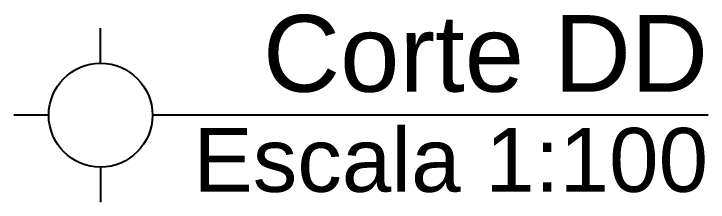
# Model space of a CAD drawing. Extents: x -120 to 1117, y 5 to 675.
# Drawn here: x 51.133 to 53.856, y 34.246 to 34.982 of the extents above; entities that cross this region are included whole.
import ezdxf
from ezdxf.enums import TextEntityAlignment as Align

# ---------------------------------------------------------------- set-up
doc = ezdxf.new("R2010")
doc.units = 0
doc.header["$MEASUREMENT"] = 0
doc.layers.add('padrao', color=4, linetype='CONTINUOUS')
doc.layers.add('texto', color=7, linetype='CONTINUOUS')
doc.styles.get("Standard").update_dxf_attribs({"font": 'arial.ttf'})

msp = doc.modelspace()

# ---------------------------------------------------------------- linework, layer by layer
at = {"layer": 'padrao', "linetype": 'Continuous'}
for p, q in [((51.4731, 34.7894, 7.9), (51.4731, 34.926, 7.9)), ((51.2695, 34.5858, 7.9), (51.1329, 34.5858, 7.9)), ((53.856, 34.5858, 7.9), (51.6768, 34.5858, 7.9)), ((51.4731, 34.3822, 7.9), (51.4731, 34.2456, 7.9))]:
    msp.add_line(p, q, dxfattribs=at)
msp.add_circle((51.4731, 34.5858, 7.9), 0.2036, dxfattribs=at)

# ---------------------------------------------------------------- texts
at = {"layer": 'texto', "color": 6}
msp.add_text('Corte DD', height=0.3, dxfattribs=at).set_placement((53.856, 34.6775, 7.9), align=Align.RIGHT)
at = {"layer": 'texto'}
msp.add_text('Escala 1:100', height=0.25, dxfattribs=at).set_placement((53.856, 34.2857, 7.9), align=Align.RIGHT)

doc.saveas('drawing.dxf')
